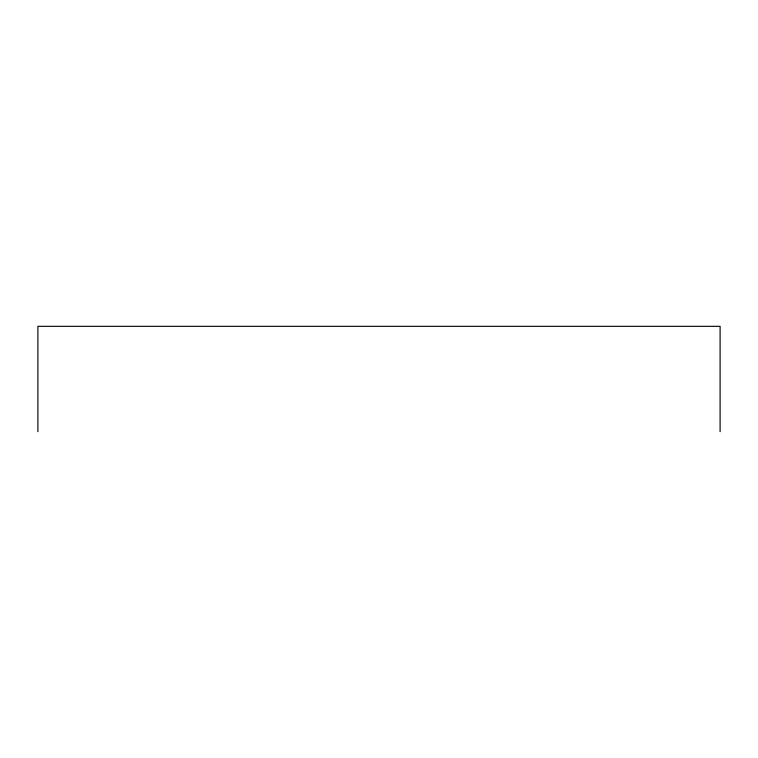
<?xml version="1.0" encoding="UTF-8"?>
<svg xmlns="http://www.w3.org/2000/svg" width="758" height="758" viewBox="0 0 758 758"><rect width="100%" height="100%" fill="white"/><g stroke="black" fill="none" stroke-linecap="round" stroke-linejoin="round"><path stroke-width="1.14" d="M720.1 431.672L720.1 326.328L37.9 326.328L37.9 431.672"/></g></svg>
